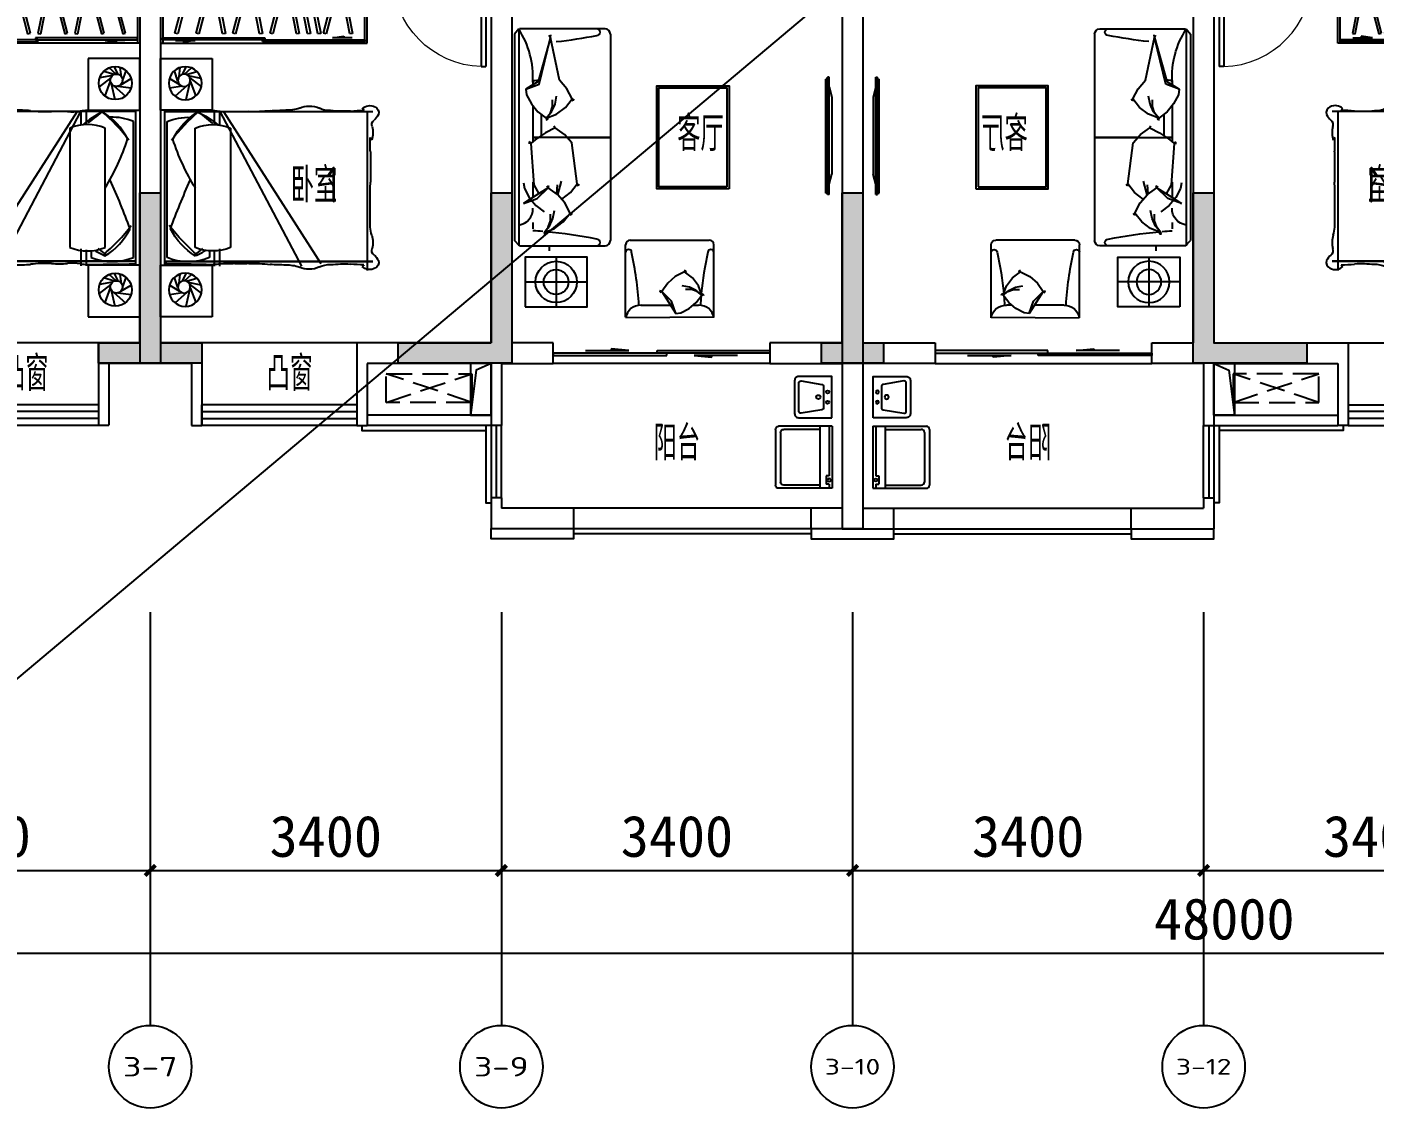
# Model space of a CAD drawing. Extents: x 2378699 to 2462834, y 1041771 to 1211756.
# Drawn here: x 2406842 to 2419886, y 1165941 to 1176405 of the extents above; entities that cross this region are included whole.
import ezdxf
from ezdxf.enums import TextEntityAlignment as Align

# ---------------------------------------------------------------- set-up
doc = ezdxf.new("R2010")
doc.units = 0
doc.header["$LTSCALE"] = 1000
doc.linetypes.add('DASH', pattern=[0.35, 0.25, -0.1])
doc.layers.get('0').update_dxf_attribs({"linetype": 'CONTINUOUS'})
doc.layers.get('Defpoints').update_dxf_attribs({"color": 6, "linetype": 'CONTINUOUS'})
for name, color, linetype in [('0p-洞填充', 1, 'CONTINUOUS'), ('A-Lvtry', 5, 'CONTINUOUS'), ('A-外装饰线脚', 7, 'CONTINUOUS'), ('A-洞口', 105, 'CONTINUOUS'), ('A-看线', 105, 'CONTINUOUS'), ('A-空调室外机', 5, 'DASH'), ('A-线脚看线', 9, 'CONTINUOUS'), ('AE-FLOR', 151, 'CONTINUOUS'), ('AXIS', 3, 'CONTINUOUS'), ('AXIS_TEXT', 7, 'CONTINUOUS'), ('PUB_HATCH', 8, 'CONTINUOUS'), ('PUB_TEXT', 7, 'CONTINUOUS'), ('WALL', 2, 'CONTINUOUS'), ('WINDOW', 4, 'CONTINUOUS'), ('剪力墙', 6, 'CONTINUOUS'), ('栏杆', 142, 'CONTINUOUS')]:
    doc.layers.add(name, color=color, linetype=linetype)
doc.layers.add('A-FUR', color=8, linetype='CONTINUOUS', plot=False)
doc.styles.add('_TCH_AXIS', font='tssdeng.shx', dxfattribs={"width": 0.7, "bigfont": 'tssdchn.shx'})
doc.styles.add('COMPLEX', font='COMPLEX')
doc.styles.get("Standard").update_dxf_attribs({"font": 'tssdeng.shx', "bigfont": 'tssdchn.shx'})
doc.styles.add('黑体', font='simhei.ttf')
doc.dimstyles.new('_TCH_ARCH&&100', dxfattribs={"dimtxt": 400, "dimasz": 100, "dimexe": 250, "dimexo": 300, "dimgap": 126.25, "dimtad": 1, "dimdec": 0, "dimdsep": 46, "dimtxsty": '黑体', "dimblk": 'ARCHTICK', "dimcen": 0.09, "dimclrt": 7, "dimazin": 2, "dimtfac": 1, "dimtdec": 0, "dimtix": 1, "dimtmove": 2, "dimatfit": 3, "dimldrblk": 'ARCHTICK', "dimfxl": 0, "dimtolj": 1, "dimtzin": 0, "dimarcsym": 0})

# ---------------------------------------------------------------- blocks, each defined once
blk = doc.blocks.new('u5g')
at = {"color": 8, "linetype": 'DASH', "ltscale": 20}
for p, q in [((10503, 151826), (10513, 151826)), ((10503, 151776), (10513, 151776)), ((10513, 151826), (10513, 151776)), ((12178, 151814), (10513, 151814)), ((12178, 151789), (10513, 151789)), ((12188, 151826), (12178, 151826)), ((12178, 151826), (12178, 151776)), ((12188, 151776), (12178, 151776))]:
    blk.add_line(p, q, dxfattribs=at)
at = {"color": 8, "ltscale": 20}
for p, q in [((11918, 151531), (12013, 151550)), ((12013, 151550), (12013, 151531)), ((10608, 151503), (10773, 151503)), ((10773, 151503), (10678, 151485)), ((10678, 151485), (10678, 151503)), ((12083, 151531), (11918, 151531))]:
    blk.add_line(p, q, dxfattribs=at)
at = {"linetype": 'DASH', "ltscale": 20}
for points in [[(12208, 152126), (10483, 152126), (10483, 151476), (12208, 151476)], [(10503, 151531), (11355, 151531), (11355, 151511), (10503, 151511)], [(11335, 151511), (12188, 151511), (12188, 151491), (11335, 151491)]]:
    blk.add_lwpolyline(points, close=True, dxfattribs=at)
blk.add_lwpolyline([(12188, 151476), (12188, 152106), (10503, 152106), (10503, 151476)], dxfattribs=at)
at = {"color": 8, "linetype": 'DASH', "ltscale": 20}
for points in [[(10603, 151579), (10697, 152027), (10720, 152022), (10626, 151574)], [(10780, 151579), (10874, 152027), (10897, 152022), (10803, 151574)], [(11001, 151572), (10931, 152024), (10954, 152028), (11025, 151576)], [(11087, 151579), (11181, 152027), (11204, 152022), (11110, 151574)], [(11310, 151572), (11240, 152024), (11263, 152028), (11334, 151576)], [(11397, 151579), (11490, 152027), (11513, 152022), (11420, 151574)], [(11618, 151572), (11547, 152024), (11570, 152028), (11641, 151576)], [(11711, 151572), (11640, 152024), (11663, 152028), (11734, 151576)], [(11797, 151572), (11726, 152024), (11749, 152028), (11820, 151576)], [(11843, 151579), (11936, 152027), (11959, 152022), (11866, 151574)], [(12064, 151572), (11993, 152024), (12016, 152028), (12087, 151576)]]:
    blk.add_lwpolyline(points, close=True, dxfattribs=at)
blk = doc.blocks.new('床-次')
for p, q in [((0, 1250), (-500, 1250)), ((-500, 1250), (-500, 750)), ((0, 750), (0, 1250)), ((-282, 1064), (-395, 976)), ((-265, 1087), (-391, 1062)), ((-251, 1095), (-351, 1126)), ((-230, 1100), (-298, 1161)), ((-211, 1097), (-247, 1171)), ((-179, 1074), (-190, 1164)), ((-185, 997), (-86, 1057)), ((-168, 1033), (-134, 1132)), ((-288, 1032), (-341, 888)), ((-280, 1009), (-244, 852)), ((-254, 985), (-140, 886)), ((-213, 982), (-86, 965)), ((-40, 738), (-2054, 738)), ((-40, 738), (-2054, 738)), ((-2000, 738), (-2000, -801)), ((-608, 738), (-1552, -732)), ((-575, 738), (-1364, -758)), ((-571, 738), (-571, 606)), ((-520, 738), (-520, 615)), ((-500, 750), (0, 750)), ((-40, -750), (-40, 750)), ((-40, 750), (0, 750)), ((0, 750), (0, -750)), ((-678, 577), (-678, -578)), ((-336, -578), (-336, 577)), ((-63, -676), (-63, 641)), ((-571, -591), (-571, -758)), ((-520, -600), (-520, -758)), ((-473, -611), (-473, -676)), ((-40, -712), (-2054, -712)), ((-40, -715), (-2054, -715)), ((0, -750), (-500, -750)), ((-500, -750), (-500, -1250)), ((0, -750), (-40, -750)), ((0, -1250), (0, -750)), ((-265, -913), (-391, -938)), ((-251, -905), (-351, -874)), ((-230, -900), (-298, -839)), ((-211, -903), (-247, -829)), ((-179, -926), (-190, -836)), ((-168, -967), (-134, -868)), ((-282, -936), (-395, -1024)), ((-288, -968), (-341, -1112)), ((-280, -991), (-244, -1148)), ((-254, -1015), (-140, -1114)), ((-213, -1018), (-86, -1035)), ((-185, -1003), (-86, -943)), ((-500, -1250), (0, -1250))]:
    blk.add_line(p, q)
for centre, radius in [((-239, 1012), 160), ((-228, 1040), 60), ((-239, -988), 160), ((-228, -960), 60)]:
    blk.add_circle(centre, radius)
for centre, radius, start, end in [((-2025, 689), 106, 45.7841, 118.7213), ((-1447, 581), 210, 87.9632, 116.1276), ((-1431, 599), 192, 63.047, 92.6492), ((-2051, 726), 61.8, 114.6552, 197.0582), ((-1983, 764), 138, 203.7061, 231.956), ((-2098, 610), 53.6, 340.2311, 55.8644), ((-1951, 749), 16, 93.3957, 183.4418), ((-1966, -467), 1215, 83.9678, 90.0408), ((-1770, 1900), 1160, 266.6495, 276.12), ((-1636, 955), 209, 267.1562, 297.4576), ((-1226, 1105), 355, 250.6064, 272.328), ((-1221, -1525), 2276, 85.9688, 89.7495), ((-909, 2045), 1309, 263.3302, 272.3581), ((-778, -774), 1513, 87.0776, 92.9224), ((-656, 1541), 806, 266.782, 275.5915), ((-481, 164), 584, 86.0367, 99.5331), ((-58, 47), 749, 113.8347, 131.4622), ((532, -530), 1549, 124.5749, 131.8881), ((-775, -20652), 21401, 88.4924, 89.1043), ((-1547, -637), 1811, 37.3131, 49.4206), ((-690, 186), 638, 26.4088, 59.0003), ((-268, 143), 539, 67.6212, 92.1024), ((-160, -2198), 2940, 87.6616, 91.0116), ((-1820, 531), 236, 164.9987, 197.1808), ((-507, 162), 449, 67.6212, 112.3788), ((-2003, 452), 43.4, 129.0734, 167.946), ((-2962, 430), 934, 354.9526, 3.4165), ((-2186, 1137), 2172, 328.3558, 342.1044), ((5743, 272), 7776, 179.4426, 181.0757), ((-1220, 79), 813, 176.6723, 181.7242), ((-9950, -200), 7922, 358.6733, 1.8401), ((-7673, -3224), 8088, 20.4586, 24.0484), ((-2329, -362), 300, 341.3052, 356.0421), ((-1524, 733), 1811, 309.9646, 322.6869), ((-1820, -528), 236, 162.8192, 195.0013), ((-667, -114), 638, 300.9997, 333.5912), ((-1983, -761), 138, 128.044, 156.2939), ((-2098, -607), 53.6, 304.1356, 19.7689), ((-507, -163), 449, 247.6212, 292.3788), ((-35, 25), 749, 237.4638, 246.1653), ((555, 626), 1549, 231.6372, 235.4251), ((-2051, -723), 61.8, 162.9418, 245.3448), ((-2025, -686), 106, 241.2787, 314.2159), ((-1966, 470), 1215, 269.9592, 276.0322), ((-1951, -746), 16, 176.5582, 266.6043), ((-1770, -1897), 1160, 83.88, 93.3505), ((-1636, -952), 209, 62.5424, 92.8438), ((-1447, -578), 210, 243.8724, 272.0368), ((-1431, -596), 192, 267.3508, 296.953), ((-1226, -1102), 355, 87.672, 109.3936), ((-1221, 1528), 2276, 270.2505, 274.0312), ((-909, -2042), 1309, 87.6419, 96.6698), ((-778, 777), 1513, 267.0776, 272.9224), ((-656, -1538), 806, 84.4085, 93.218), ((-481, -161), 584, 260.4669, 273.9633), ((-268, -177), 539, 247.6212, 292.3788), ((-775, 20655), 21401, 270.8957, 271.5076), ((-160, 2201), 2940, 268.9884, 272.3384)]:
    blk.add_arc(centre, radius, start, end)
at = {"text_generation_flag": 4, "width": 0.8, "flags": 9}
for tag, p in [('XSIZE', (-239, 1012)), ('YSIZE', (-239, 1012)), ('XSIZE', (-239, -988)), ('YSIZE', (-239, -988))]:
    blk.add_attdef(tag, p, '', height=0.5, rotation=180, dxfattribs=at)
blk = doc.blocks.new('$TCHSYS$WIN2D')
for p, q in [((-0.5, 0.5), (0.5, 0.5)), ((-0.5, 0.5), (-0.5, -0.5)), ((0.5, 0.5), (0.5, -0.5)), ((0.5, 0.1667), (-0.5, 0.1667)), ((0.5, -0.1667), (-0.5, -0.1667)), ((-0.5, -0.5), (0.5, -0.5))]:
    blk.add_line(p, q)
blk = doc.blocks.new('a3huxing0323')
at = {"layer": 'A-看线'}
blk.add_lwpolyline([(9908, 160735), (11408, 160735)], dxfattribs=at)
at = {"layer": 'WALL'}
for p, q in [((11808, 164235), (11808, 160735)), ((12008, 164335), (12008, 160535)), ((11408, 160735), (11808, 160735)), ((11408, 160735), (11408, 160135)), ((11508, 160535), (12008, 160535)), ((11508, 160535), (11508, 159935)), ((11408, 160135), (11408, 159935)), ((11408, 159935), (11508, 159935))]:
    blk.add_line(p, q, dxfattribs=at)
at = {"layer": 'A-FUR', "extrusion": (0, 0, -1), "xscale": 1.159400000004098, "yscale": 0.9230999999854248, "zscale": -1}
blk.add_blockref('u5g', (-23961, 23807), dxfattribs=at)
at = {"layer": 'A-FUR', "extrusion": (-1.25171e-07, -4.56361e-07, 1)}
blk.add_blockref('床-次', (11808, 162235), dxfattribs=at)
at = {"layer": 'WINDOW', "xscale": 1500, "yscale": 200, "zscale": 1500}
blk.add_blockref('$TCHSYS$WIN2D', (10658, 160035), dxfattribs=at)
at = {"layer": 'PUB_TEXT', "width": 0.7}
blk.add_text('凸窗', height=337.6, dxfattribs=at).set_placement((10474, 160267))
blk = doc.blocks.new('ktswaj')
at = {"linetype": 'DASH'}
blk.add_lwpolyline([(15990, 179083), (15990, 178253), (16268, 178253), (16268, 179083)], close=True, dxfattribs=at)
for points in [[(15990, 179083), (16268, 178253)], [(15990, 178253), (16268, 179083)]]:
    blk.add_lwpolyline(points, dxfattribs=at)
blk = doc.blocks.new('32Y54')
at = {"linetype": 'DASH', "ltscale": 20}
for p, q in [((-6927, 151563), (-6927, 152666)), ((-6911, 152666), (-6927, 152666)), ((-6911, 151548), (-6911, 152683)), ((-6911, 151548), (-6911, 152683)), ((-6896, 152683), (-6911, 152683)), ((-6896, 151548), (-6896, 152683)), ((-6896, 152590), (-6869, 152491)), ((-6869, 152491), (-6869, 151747)), ((-6896, 151649), (-6869, 151747)), ((-6896, 151548), (-6911, 151548))]:
    blk.add_line(p, q, dxfattribs=at)
at = {"linetype": 'ByBlock', "ltscale": 20}
blk.add_line((-6911, 151563), (-6927, 151563), dxfattribs=at)
blk = doc.blocks.new('A$C40FB7DD8')
at = {"layer": 'A-FUR'}
for p, q in [((41, 2879), (0, 2829)), ((41, 2879), (41, 780)), ((878, 2880), (48, 2880)), ((878, 2880), (48, 2880)), ((0, 2829), (0, 830)), ((928, 2830), (928, 830)), ((928, 2830), (928, 830)), ((178, 2380), (178, 2340)), ((178, 2380), (178, 2340)), ((178, 2136), (178, 1789)), ((178, 2136), (178, 1789)), ((258, 2053), (258, 1846)), ((258, 2053), (258, 1846)), ((928, 1830), (178, 1830)), ((178, 1830), (235, 1830)), ((928, 1830), (178, 1830)), ((178, 1830), (235, 1830)), ((508, 1830), (928, 1830)), ((508, 1830), (928, 1830)), ((178, 1397), (178, 1247)), ((178, 1397), (178, 1247)), ((178, 1006), (178, 945)), ((178, 1006), (178, 945)), ((48, 780), (0, 830)), ((1076, 88), (1076, 790)), ((1121, 835), (1886, 835)), ((1931, 88), (1931, 790)), ((48, 780), (878, 780)), ((48, 780), (878, 780)), ((403, 670), (403, 190)), ((403, 670), (403, 190)), ((103, 430), (703, 430)), ((1224, 205), (1511, 205)), ((1728, 205), (1782, 205)), ((1931, 88), (1077, 82))]:
    blk.add_line(p, q, dxfattribs=at)
for points in [[(109, 2296), (240, 2344), (347, 2798), (229, 2372), (109, 2296)], [(109, 2296), (240, 2344), (347, 2798), (229, 2372), (109, 2296)], [(347, 2798), (336, 2818)], [(347, 2798), (336, 2818)], [(347, 2798), (352, 2821)], [(347, 2798), (352, 2821)], [(559, 2203), (508, 2301), (436, 2384), (347, 2798)], [(559, 2203), (508, 2301), (436, 2384), (347, 2798)], [(109, 2296), (117, 2242), (163, 2154), (227, 2077), (306, 2015)], [(109, 2296), (117, 2242), (163, 2154), (227, 2077), (306, 2015)], [(306, 2015), (358, 2077), (392, 2150), (406, 2229)], [(306, 2015), (358, 2077), (392, 2150), (406, 2229)], [(306, 2015), (406, 2054), (493, 2118), (559, 2203), (577, 2190)], [(306, 2015), (406, 2054), (493, 2118), (559, 2203), (577, 2190)], [(306, 2015), (347, 2066), (368, 2128), (367, 2193)], [(306, 2015), (347, 2066), (368, 2128), (367, 2193)], [(559, 2203), (565, 2181)], [(559, 2203), (565, 2181)], [(306, 2015), (312, 1992)], [(306, 2015), (325, 2002)], [(306, 2015), (312, 1992)], [(306, 2015), (325, 2002)], [(394, 1923), (384, 1943)], [(394, 1923), (384, 1943)], [(606, 1379), (556, 1776), (483, 1859), (394, 1923)], [(606, 1379), (556, 1776), (483, 1859), (394, 1923)], [(157, 1772), (134, 1775)], [(157, 1772), (134, 1775)], [(157, 1772), (141, 1789)], [(157, 1772), (141, 1789)], [(157, 1772), (186, 1370), (234, 1283)], [(157, 1772), (186, 1370), (234, 1283)], [(88, 1390), (96, 1336), (143, 1248), (207, 1171), (286, 1109)], [(88, 1390), (96, 1336), (143, 1248), (207, 1171), (286, 1109)], [(88, 1190), (220, 1238), (326, 1342), (208, 1266), (88, 1190)], [(88, 1190), (220, 1238), (326, 1342), (208, 1266), (88, 1190)], [(326, 1342), (315, 1362)], [(326, 1342), (315, 1362)], [(326, 1342), (332, 1365)], [(326, 1342), (332, 1365)], [(538, 1097), (488, 1195), (416, 1278), (326, 1342)], [(538, 1097), (488, 1195), (416, 1278), (326, 1342)], [(411, 1282), (415, 1369)], [(411, 1282), (415, 1369)], [(419, 1275), (454, 1405)], [(419, 1275), (454, 1405)], [(459, 1232), (543, 1296), (606, 1379)], [(459, 1232), (543, 1296), (606, 1379)], [(606, 1379), (625, 1365)], [(606, 1379), (612, 1356)], [(606, 1379), (625, 1365)], [(606, 1379), (612, 1356)], [(286, 909), (338, 971), (372, 1044), (386, 1123)], [(286, 909), (338, 971), (372, 1044), (386, 1123)], [(286, 909), (386, 948), (472, 1012), (538, 1097), (557, 1084)], [(286, 909), (386, 948), (472, 1012), (538, 1097), (557, 1084)], [(286, 909), (326, 960), (347, 1022), (347, 1087)], [(286, 909), (326, 960), (347, 1022), (347, 1087)], [(538, 1097), (545, 1075)], [(538, 1097), (545, 1075)], [(286, 909), (292, 886)], [(286, 909), (305, 896)], [(286, 909), (292, 886)], [(286, 909), (305, 896)], [(336, 780), (336, 730)], [(1646, 529), (1557, 484), (1483, 419), (1426, 338)], [(1815, 302), (1780, 392), (1722, 470), (1646, 529), (1657, 546)], [(1646, 529), (1666, 535)], [(1815, 302), (1759, 349), (1694, 379), (1623, 392)], [(1426, 338), (1405, 343)], [(1426, 338), (1407, 328)], [(1562, 124), (1519, 243), (1426, 338), (1494, 232), (1562, 124)], [(1562, 124), (1611, 131), (1690, 174), (1759, 231), (1815, 302)], [(1815, 302), (1769, 339), (1713, 357), (1655, 357)], [(1815, 302), (1827, 319)], [(1815, 302), (1836, 308)]]:
    blk.add_lwpolyline(points, dxfattribs=at)
for points in [[(2077, 1330), (1377, 1330), (1377, 2330), (2077, 2330)], [(2057, 1350), (1397, 1350), (1397, 2310), (2057, 2310)], [(103, 190), (703, 190), (703, 670), (103, 670)], [(103, 190), (703, 190), (703, 670), (103, 670)]]:
    blk.add_lwpolyline(points, close=True, dxfattribs=at)
for radius in [200, 200, 120, 120]:
    blk.add_circle((403, 430), radius, dxfattribs=at)
for centre, radius, start, end in [((-691, 2409), 870, 357.129, 32.6893), ((-691, 2409), 870, 357.129, 32.6893), ((796, 2848), 32, 272.8767, 87.1233), ((796, 2848), 32, 272.8767, 87.1233), ((878, 2830), 50, 0, 90), ((878, 2830), 50, 0, 90), ((-80, 7199), 4469, 276.2284, 281.3225), ((-80, 7199), 4469, 276.2284, 281.3225), ((18, 4838), 2463, 273.7377, 275.4374), ((18, 4838), 2463, 273.7377, 275.4374), ((893, 879), 1157, 115.5423, 129.5101), ((893, 879), 1157, 115.5423, 129.5101), ((21, 1138), 158, 277.538, 2.7136), ((21, 1138), 158, 277.538, 2.7136), ((-20, -2497), 3429, 85.0947, 86.691), ((-20, -2497), 3429, 85.0947, 86.691), ((-55, -3292), 4223, 78.3483, 85.1217), ((-55, -3292), 4223, 78.3483, 85.1217), ((796, 812), 32, 272.8767, 87.1233), ((796, 812), 32, 272.8767, 87.1233), ((878, 830), 50, 270, 0), ((878, 830), 50, 270, 0), ((1121, 790), 45, 90, 180), ((1121, 790), 45, 90, 180), ((1886, 790), 45, 0, 90), ((1105, 716), 28.8, 2.8767, 177.1233), ((1105, 716), 28.8, 2.8767, 177.1233), ((-2199, -9), 3411, 3.5908, 12.301), ((-2199, -9), 3411, 3.5908, 12.301), ((4881, 27), 3086, 167.0601, 174.5777), ((1902, 716), 28.8, 2.8767, 177.1233), ((4881, 27), 3086, 175.0947, 176.691), ((1218, 63), 142, 87.2864, 172.462), ((1789, 63), 142, 7.538, 92.7136)]:
    blk.add_arc(centre, radius, start, end, dxfattribs=at)
blk = doc.blocks.new('__附着_A10-SGT-95户型_TEN24QEP_设计区$0$A-Toilet-9')
for p, q in [((-270, 550), (270, 550)), ((-300, 0), (-300, 520)), ((-270, 120), (-270, 470)), ((-240, 500), (240, 500)), ((270, 120), (270, 470)), ((300, 0), (300, 520)), ((-300, 120), (300, 120)), ((-300, 30), (180, 30)), ((-300, 0), (300, 0)), ((180, 60), (260, 60)), ((180, 30), (180, 60)), ((260, 30), (260, 60)), ((260, 30), (300, 30))]:
    blk.add_line(p, q)
blk.add_circle((220, 30), 15)
for centre, start, end in [((-270, 520), 90, 180), ((270, 520), 0, 90), ((-240, 470), 90, 180), ((240, 470), 0, 90)]:
    blk.add_arc(centre, 30, start, end)
blk = doc.blocks.new('__附着_A10-SGT-95户型_TEN24QEP_设计区$0$A-Kitchen-9')
at = {"ltscale": 0.6}
blk.add_line((400, -320), (400, 0), dxfattribs=at)
blk.add_lwpolyline([(400, 0), (0, 0), (0, -320, 0.414214), (40, -360), (360, -360, 0.414214), (400, -320)], format="xyb", dxfattribs=at)
blk.add_lwpolyline([(400, 0), (0, 0), (0, -320, 0.414214), (40, -360), (360, -360, 0.414214), (400, -320)], format="xyb", dxfattribs=at)
blk.add_lwpolyline([(323, -97), (356, -297, -0.463455), (336, -320), (64, -320, -0.463455), (44, -297), (77, -97, -0.366629), (97, -80), (303, -80, -0.366629)], format="xyb", close=True, dxfattribs=at)
blk.add_lwpolyline([(323, -97), (356, -297, -0.463455), (336, -320), (64, -320, -0.463455), (44, -297), (77, -97, -0.366629), (97, -80), (303, -80, -0.366629)], format="xyb", close=True, dxfattribs=at)
for centre, radius in [((150, -40), 15), ((200, -130), 20), ((250, -40), 15)]:
    blk.add_circle(centre, radius, dxfattribs=at)
blk = doc.blocks.new('$DorLib2D$00000131')
at = {"color": 0, "linetype": 'Continuous'}
for p, q in [((0.15, 0.125), (0.2319, 0.1973)), ((0.2319, 0.1973), (0.2319, 0.125)), ((-0.5, 0.125), (-0.5, 0)), ((0.0192, 0.125), (-0.5, 0.125)), ((0.0192, 0), (0.0192, 0.125)), ((0.35, 0.125), (0.15, 0.125)), ((-0.5, 0), (0.0192, 0)), ((-0.024, 0), (0.5, 0)), ((-0.024, -0.125), (-0.024, 0)), ((0.5, 0), (0.5, -0.125)), ((-0.35, -0.125), (-0.15, -0.125)), ((-0.2319, -0.1973), (-0.2319, -0.125)), ((-0.15, -0.125), (-0.2319, -0.1973)), ((0.5, -0.125), (-0.024, -0.125))]:
    blk.add_line(p, q, dxfattribs=at)
blk = doc.blocks.new('$DorLib2D$00000001')
for p, q in [((0.45, 0.975), (0.5, 0.975)), ((0.45, 0), (0.45, 0.975)), ((0.5, 0), (0.5, 0.975)), ((0.5, 0), (0.45, 0))]:
    blk.add_line(p, q)
at = {"lineweight": 13}
blk.add_arc((0.475, 0), 0.975, 91.4693, 180, dxfattribs=at)
blk = doc.blocks.new('a3+huxing0323')
at = {"layer": 'A-洞口'}
blk.add_lwpolyline([(-25814, 140885), (-25814, 140385), (-25614, 140385), (-25614, 140885)], close=True, dxfattribs=at)
blk.add_lwpolyline([(-25614, 140885), (-25757, 140820), (-25814, 140385)], dxfattribs=at)
at = {"layer": 'A-看线'}
blk.add_lwpolyline([(-26914, 141085), (-28414, 141085)], dxfattribs=at)
at = {"layer": 'AE-FLOR'}
for points in [[(-25614, 140285), (-25614, 139585)], [(-25514, 139585), (-25514, 140285)], [(-22514, 139485), (-24814, 139485)], [(-22514, 139285), (-24814, 139285)]]:
    blk.add_lwpolyline(points, dxfattribs=at)
at = {"layer": 'WALL'}
for p, q in [((-22014, 149885), (-22014, 140985)), ((-22214, 149685), (-22214, 141085)), ((-29014, 144685), (-29014, 140885)), ((-25414, 144685), (-25414, 141085)), ((-28814, 144585), (-28814, 141085)), ((-25614, 144585), (-25614, 141085)), ((-28414, 141085), (-28814, 141085)), ((-28414, 141085), (-28414, 140485)), ((-26914, 141085), (-26914, 140485)), ((-25614, 141085), (-26914, 141085)), ((-25014, 141085), (-25414, 141085)), ((-25014, 140885), (-25014, 141085)), ((-22214, 141085), (-22914, 141085)), ((-22914, 141085), (-22914, 140885)), ((-28514, 140885), (-29014, 140885)), ((-28514, 140885), (-28514, 140285)), ((-26814, 140885), (-26814, 140285)), ((-25614, 140885), (-26814, 140885)), ((-25614, 140885), (-25614, 140285)), ((-25514, 140885), (-25014, 140885)), ((-25514, 140885), (-25514, 140285)), ((-22914, 140885), (-22214, 140885)), ((-22214, 140885), (-22214, 139485)), ((-22014, 140985), (-22014, 139285)), ((-28414, 140285), (-28414, 140485)), ((-26914, 140485), (-26914, 140285)), ((-28514, 140285), (-28414, 140285)), ((-26914, 140285), (-26814, 140285)), ((-25514, 140285), (-25614, 140285)), ((-25614, 139585), (-25614, 139285)), ((-25514, 139585), (-25614, 139585)), ((-25514, 139585), (-25514, 139485)), ((-24814, 139485), (-25514, 139485)), ((-24814, 139285), (-24814, 139485)), ((-22214, 139485), (-22514, 139485)), ((-22514, 139285), (-22514, 139485)), ((-24814, 139285), (-25614, 139285)), ((-22014, 139285), (-22514, 139285))]:
    blk.add_line(p, q, dxfattribs=at)
at = {"layer": 'WINDOW'}
blk.add_line((-22914, 140885), (-25014, 140885), dxfattribs=at)
at = {"layer": '栏杆'}
for points in [[(-25614, 140385), (-26814, 140385)], [(-25614, 140285), (-26814, 140285)], [(-25564, 140285), (-25564, 139585)]]:
    blk.add_lwpolyline(points, dxfattribs=at)
blk.add_blockref('A$C40FB7DD8', (-25387, 141243))
at = {"layer": 'A-FUR', "xscale": 1.159400000004098, "yscale": 0.9230999999854248}
blk.add_blockref('u5g', (-40968, 4158), dxfattribs=at)
at = {"layer": 'A-FUR', "extrusion": (-1.25171e-07, 4.56361e-07, -1), "zscale": -1.000000000000007}
blk.add_blockref('床-次', (28814, 142585), dxfattribs=at)
at = {"layer": 'A-FUR', "color": 8, "linetype": 'DASH', "ltscale": 0.4}
blk.add_blockref('32Y54', (-15445, -9029), dxfattribs=at)
at = {"layer": 'A-Lvtry', "rotation": 270}
blk.add_blockref('__附着_A10-SGT-95户型_TEN24QEP_设计区$0$A-Kitchen-9', (-22315, 140759), dxfattribs=at)
at = {"layer": 'A-Lvtry', "extrusion": (0, 0, -1), "zscale": -1, "rotation": 270}
blk.add_blockref('__附着_A10-SGT-95户型_TEN24QEP_设计区$0$A-Toilet-9', (22310, 139976), dxfattribs=at)
at = {"layer": 'A-空调室外机', "extrusion": (0, 0, -1), "zscale": -1, "rotation": 90}
blk.add_blockref('ktswaj', (204882, 124517), dxfattribs=at)
at = {"layer": 'WINDOW', "rotation": 180}
for name, p, xscale, yscale, zscale in [('$DorLib2D$00000001', (-26114, 144635), -900, 900, -900), ('$DorLib2D$00000131', (-23964, 140985), 2100, -200, 2100), ('$TCHSYS$WIN2D', (-27664, 140385), 1500, -200, 1500)]:
    blk.add_blockref(name, p, dxfattribs=dict(at, xscale=xscale, yscale=yscale, zscale=zscale))
at = {"layer": 'PUB_TEXT', "width": 0.7}
for s, height, p in [('客厅', 337.6, (-23811, 142940)), ('卧室', 337.6, (-27553, 142440)), ('1', 350, (-27209, 142440)), ('凸窗', 337.6, (-27788, 140618)), ('阳台', 337.6, (-24039, 139945))]:
    blk.add_text(s, height=height, dxfattribs=at).set_placement(p)
blk = doc.blocks.new('jgjlq030328')
at = {"layer": 'PUB_HATCH'}
for points in [[(-277335, 8012), (-277335, 8212), (-276935, 8212), (-276935, 9662), (-276735, 9662), (-276735, 8212), (-276335, 8212), (-276335, 8012)], [(-273535, 8212), (-273535, 9662), (-273335, 9662), (-273335, 8012), (-274435, 8012), (-274435, 8212)], [(-270335, 8012), (-270335, 8212), (-270135, 8212), (-270135, 9662), (-269935, 9662), (-269935, 8212), (-269735, 8212), (-269735, 8012)], [(-266735, 9662), (-266535, 9662), (-266535, 8212), (-265635, 8212), (-265635, 8012), (-266735, 8012)]]:
    blk.add_hatch(color=256, dxfattribs=at).paths.add_polyline_path(points)
at = {"layer": '剪力墙'}
for points in [[(-277335, 8012), (-277335, 8212), (-276935, 8212), (-276935, 9662), (-276735, 9662), (-276735, 8212), (-276335, 8212), (-276335, 8012), (-277335, 8012), (-276735, 8012)], [(-270335, 8012), (-270335, 8212), (-270135, 8212), (-270135, 9662), (-269935, 9662), (-269935, 8212), (-269735, 8212), (-269735, 8012), (-270335, 8012), (-269935, 8012)], [(-273335, 8212), (-273335, 8212)], [(-266735, 8212), (-266735, 8212)]]:
    blk.add_lwpolyline(points, dxfattribs=at)
for points in [[(-273535, 8212), (-273535, 9662), (-273335, 9662), (-273335, 8012), (-274435, 8012), (-274435, 8212)], [(-266735, 9662), (-266535, 9662), (-266535, 8212), (-265635, 8212), (-265635, 8012), (-266735, 8012)]]:
    blk.add_lwpolyline(points, close=True, dxfattribs=at)
blk = doc.blocks.new('ssxianjiao0329')
at = {"layer": 'A-外装饰线脚'}
for points in [[(-26414, 132898), (-26414, 132798), (-27214, 132798), (-27214, 132898)], [(-24114, 132898), (-24114, 132798), (-23314, 132798), (-23314, 132898)], [(-21014, 132898), (-21014, 132798), (-20214, 132798), (-20214, 132898)]]:
    blk.add_lwpolyline(points, dxfattribs=at)
at = {"layer": 'A-线脚看线'}
for points in [[(-28464, 133898), (-28464, 133848), (-27264, 133848)], [(-27214, 133898), (-27264, 133898), (-27264, 133148), (-27214, 133148)], [(-20214, 133898), (-20164, 133898), (-20164, 133148), (-20214, 133148)], [(-18964, 133898), (-18964, 133848), (-20164, 133848)], [(-24114, 132848), (-26414, 132848)], [(-23314, 132848), (-21014, 132848)]]:
    blk.add_lwpolyline(points, dxfattribs=at)
blk = doc.blocks.new('_ArchTick')
at = {"color": 0, "linetype": 'ByBlock', "const_width": 0.4}
blk.add_lwpolyline([(-0.5, -0.5), (0.5, 0.5)], dxfattribs=at)
blk = doc.blocks.new('*D99')
at = {"layer": 'AXIS', "color": 0, "lineweight": -2}
for p, q in [((2404636, 1170441), (2404636, 1167991)), ((2408036, 1170441), (2408036, 1167991)), ((2404636, 1168241), (2408036, 1168241))]:
    blk.add_line(p, q, dxfattribs=at)
at = {"layer": 'Defpoints', "color": 0}
for p in [(2404636, 1170741), (2408036, 1170741), (2408036, 1168241)]:
    blk.add_point(p, dxfattribs=at)
at = {"layer": 'AXIS', "color": 0, "lineweight": -2, "xscale": 100, "yscale": 100, "zscale": 100, "rotation": 180}
blk.add_blockref('_ArchTick', (2404636, 1168241), dxfattribs=at)
at = {"layer": 'AXIS', "color": 0, "lineweight": -2, "xscale": 100, "yscale": 100, "zscale": 100}
blk.add_blockref('_ArchTick', (2408036, 1168241), dxfattribs=at)
at = {"layer": 'AXIS', "color": 7, "insert": (2406336, 1168569), "char_height": 400, "attachment_point": 5, "style": '黑体'}
blk.add_mtext('\\A1;3400', dxfattribs=at)
blk = doc.blocks.new('*D100')
at = {"layer": 'AXIS', "color": 0, "lineweight": -2}
for p, q in [((2408036, 1170441), (2408036, 1167991)), ((2411436, 1170441), (2411436, 1167991)), ((2408036, 1168241), (2411436, 1168241))]:
    blk.add_line(p, q, dxfattribs=at)
at = {"layer": 'Defpoints', "color": 0}
for p in [(2408036, 1170741), (2411436, 1170741), (2411436, 1168241)]:
    blk.add_point(p, dxfattribs=at)
at = {"layer": 'AXIS', "color": 0, "lineweight": -2, "xscale": 100, "yscale": 100, "zscale": 100, "rotation": 180}
blk.add_blockref('_ArchTick', (2408036, 1168241), dxfattribs=at)
at = {"layer": 'AXIS', "color": 0, "lineweight": -2, "xscale": 100, "yscale": 100, "zscale": 100}
blk.add_blockref('_ArchTick', (2411436, 1168241), dxfattribs=at)
at = {"layer": 'AXIS', "color": 7, "insert": (2409736, 1168569), "char_height": 400, "attachment_point": 5, "style": '黑体'}
blk.add_mtext('\\A1;3400', dxfattribs=at)
blk = doc.blocks.new('*D101')
at = {"layer": 'AXIS', "color": 0, "lineweight": -2}
for p, q in [((2411436, 1170441), (2411436, 1167991)), ((2414836, 1170441), (2414836, 1167991)), ((2411436, 1168241), (2414836, 1168241))]:
    blk.add_line(p, q, dxfattribs=at)
at = {"layer": 'Defpoints', "color": 0}
for p in [(2411436, 1170741), (2414836, 1170741), (2414836, 1168241)]:
    blk.add_point(p, dxfattribs=at)
at = {"layer": 'AXIS', "color": 0, "lineweight": -2, "xscale": 100, "yscale": 100, "zscale": 100, "rotation": 180}
blk.add_blockref('_ArchTick', (2411436, 1168241), dxfattribs=at)
at = {"layer": 'AXIS', "color": 0, "lineweight": -2, "xscale": 100, "yscale": 100, "zscale": 100}
blk.add_blockref('_ArchTick', (2414836, 1168241), dxfattribs=at)
at = {"layer": 'AXIS', "color": 7, "insert": (2413136, 1168569), "char_height": 400, "attachment_point": 5, "style": '黑体'}
blk.add_mtext('\\A1;3400', dxfattribs=at)
blk = doc.blocks.new('*D102')
at = {"layer": 'AXIS', "color": 0, "lineweight": -2}
for p, q in [((2414836, 1170441), (2414836, 1167991)), ((2418236, 1170441), (2418236, 1167991)), ((2414836, 1168241), (2418236, 1168241))]:
    blk.add_line(p, q, dxfattribs=at)
at = {"layer": 'Defpoints', "color": 0}
for p in [(2414836, 1170741), (2418236, 1170741), (2418236, 1168241)]:
    blk.add_point(p, dxfattribs=at)
at = {"layer": 'AXIS', "color": 0, "lineweight": -2, "xscale": 100, "yscale": 100, "zscale": 100, "rotation": 180}
blk.add_blockref('_ArchTick', (2414836, 1168241), dxfattribs=at)
at = {"layer": 'AXIS', "color": 0, "lineweight": -2, "xscale": 100, "yscale": 100, "zscale": 100}
blk.add_blockref('_ArchTick', (2418236, 1168241), dxfattribs=at)
at = {"layer": 'AXIS', "color": 7, "insert": (2416536, 1168569), "char_height": 400, "attachment_point": 5, "style": '黑体'}
blk.add_mtext('\\A1;3400', dxfattribs=at)
blk = doc.blocks.new('*D103')
at = {"layer": 'AXIS', "color": 0, "lineweight": -2}
for p, q in [((2418236, 1170441), (2418236, 1167991)), ((2421636, 1170441), (2421636, 1167991)), ((2418236, 1168241), (2421636, 1168241))]:
    blk.add_line(p, q, dxfattribs=at)
at = {"layer": 'Defpoints', "color": 0}
for p in [(2418236, 1170741), (2421636, 1170741), (2421636, 1168241)]:
    blk.add_point(p, dxfattribs=at)
at = {"layer": 'AXIS', "color": 0, "lineweight": -2, "xscale": 100, "yscale": 100, "zscale": 100, "rotation": 180}
blk.add_blockref('_ArchTick', (2418236, 1168241), dxfattribs=at)
at = {"layer": 'AXIS', "color": 0, "lineweight": -2, "xscale": 100, "yscale": 100, "zscale": 100}
blk.add_blockref('_ArchTick', (2421636, 1168241), dxfattribs=at)
at = {"layer": 'AXIS', "color": 7, "insert": (2419936, 1168569), "char_height": 400, "attachment_point": 5, "style": '黑体'}
blk.add_mtext('\\A1;3400', dxfattribs=at)
blk = doc.blocks.new('*D112')
at = {"layer": 'AXIS', "color": 0, "lineweight": -2}
for p, q in [((2394436, 1170441), (2394436, 1167191)), ((2442436, 1170441), (2442436, 1167191)), ((2394436, 1167441), (2442436, 1167441))]:
    blk.add_line(p, q, dxfattribs=at)
at = {"layer": 'Defpoints', "color": 0}
for p in [(2394436, 1170741), (2442436, 1170741), (2442436, 1167441)]:
    blk.add_point(p, dxfattribs=at)
at = {"layer": 'AXIS', "color": 0, "lineweight": -2, "xscale": 100, "yscale": 100, "zscale": 100, "rotation": 180}
blk.add_blockref('_ArchTick', (2394436, 1167441), dxfattribs=at)
at = {"layer": 'AXIS', "color": 0, "lineweight": -2, "xscale": 100, "yscale": 100, "zscale": 100}
blk.add_blockref('_ArchTick', (2442436, 1167441), dxfattribs=at)
at = {"layer": 'AXIS', "color": 7, "insert": (2418436, 1167769), "char_height": 400, "attachment_point": 5, "style": '黑体'}
blk.add_mtext('\\A1;48000', dxfattribs=at)
blk = doc.blocks.new('_AXISO')
blk.add_circle((0, 0), 0.5)
at = {"layer": 'AXIS_TEXT', "style": 'COMPLEX', "width": 1.041667}
blk.add_attdef('A', text='', height=0.56, dxfattribs=at).set_placement((-0.25, -0.28), (0.25, -0.28), align=Align.FIT)

msp = doc.modelspace()

# ---------------------------------------------------------------- linework, layer by layer
at = {"layer": 'AXIS'}
for p, q in [((2408036, 1170740.9), (2408036, 1166740.9)), ((2411436, 1170740.9), (2411436, 1166740.9)), ((2414836, 1170740.9), (2414836, 1166740.9)), ((2418236, 1170740.9), (2418236, 1166740.9))]:
    msp.add_line(p, q, dxfattribs=at)

# ---------------------------------------------------------------- block references
msp.add_blockref('a3huxing0323', (2396128.4, 1012614.4))
ref = msp.add_blockref('_AXISO', (2408036, 1166340.9), dxfattribs=dict(at, xscale=800, yscale=800, zscale=800))
ref.add_attrib('A', '3-7', dxfattribs={"layer": 'AXIS_TEXT', "height": 187.78, "style": '_TCH_AXIS', "width": 1.21746}).set_placement((2407772.2, 1166247), (2408299.8, 1166247), align=Align.FIT)
ref = msp.add_blockref('_AXISO', (2411436, 1166340.9), dxfattribs=dict(at, xscale=800, yscale=800, zscale=800))
ref.add_attrib('A', '3-9', dxfattribs={"layer": 'AXIS_TEXT', "height": 187.78, "style": '_TCH_AXIS', "width": 1.238095}).set_placement((2411172.2, 1166247), (2411699.8, 1166247), align=Align.FIT)
ref = msp.add_blockref('_AXISO', (2414836, 1166340.9), dxfattribs=dict(at, xscale=800, yscale=800, zscale=800))
ref.add_attrib('A', '3-10', dxfattribs={"layer": 'AXIS_TEXT', "height": 152.88, "style": '_TCH_AXIS', "width": 1.145238}).set_placement((2414566.6, 1166264.4), (2415105.3, 1166264.4), align=Align.FIT)
ref = msp.add_blockref('_AXISO', (2418236, 1166340.9), dxfattribs=dict(at, xscale=800, yscale=800, zscale=800))
ref.add_attrib('A', '3-12', dxfattribs={"layer": 'AXIS_TEXT', "height": 152.88, "style": '_TCH_AXIS', "width": 1.145238}).set_placement((2417966.6, 1166264.4), (2418505.3, 1166264.4), align=Align.FIT)

# ---------------------------------------------------------------- dimensions: what is measured, and where the dimension line sits
for p1, p2, distance, picture, middle in [((2394436, 1170740.9), (2442436, 1170740.9), -3300, '*D112', (2418436, 1167769.4)), ((2404636, 1170740.9), (2408036, 1170740.9), -2500, '*D99', (2406336, 1168569.4)), ((2408036, 1170740.9), (2411436, 1170740.9), -2500, '*D100', (2409736, 1168569.4)), ((2411436, 1170740.9), (2414836, 1170740.9), -2500, '*D101', (2413136, 1168569.4)), ((2414836, 1170740.9), (2418236, 1170740.9), -2500, '*D102', (2416536, 1168569.4)), ((2418236, 1170740.9), (2421636, 1170740.9), -2500, '*D103', (2419936, 1168569.4))]:
    dim = msp.add_aligned_dim(p1=p1, p2=p2, distance=distance, dimstyle='_TCH_ARCH&&100', dxfattribs=at)
    dim.commit()
    dim.dimension.update_dxf_attribs({"geometry": picture, "text_midpoint": middle})

# ---------------------------------------------------------------- next in the draw order: block references
msp.add_blockref('a3+huxing0323', (2436950.3, 1032263.7))

# ---------------------------------------------------------------- next in the draw order: block references
at = {"xscale": -1}
msp.add_blockref('a3+huxing0323', (2392721.6, 1032263.7), dxfattribs=at)

# ---------------------------------------------------------------- next in the draw order: linework, layer by layer
at = {"layer": '0p-洞填充'}
msp.add_xline((2353258.6, 1125146.8), (0.76557854, 0.64334244), dxfattribs=at)

# ---------------------------------------------------------------- next in the draw order: block references
msp.add_blockref('ssxianjiao0329', (2438549.7, 1038651))
at = {"layer": '剪力墙'}
msp.add_blockref('jgjlq030328', (2684871, 1165137.3, 0), dxfattribs=at)

doc.saveas('drawing.dxf')
